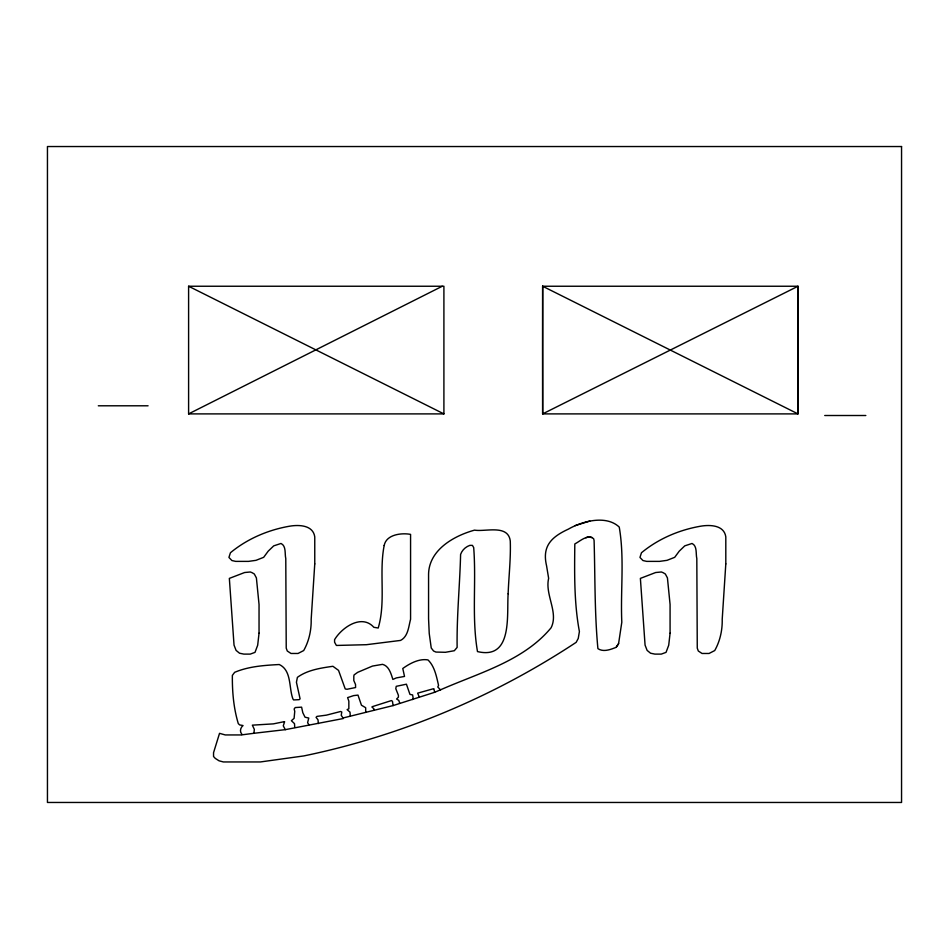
<?xml version="1.0" encoding="UTF-8"?>
<svg xmlns="http://www.w3.org/2000/svg" width="949" height="949" viewBox="0 0 949 949"><rect width="100%" height="100%" fill="white"/><g stroke="black" fill="none" stroke-linecap="round" stroke-linejoin="round"><path stroke-width="1.42" d="M542.65 286.242L542.65 413.894L798.002 286.242L798.002 413.894L542.65 286.242L542.591 350.062L542.65 413.894L798.002 413.894L798.002 286.242L542.591 286.242M618.594 643.6L616.186 647.313C610.587 649.507 603.481 652.402 597.906 648.641C594.525 612.805 595.165 576.506 594.086 540.491L593.611 538.641C587.324 534.026 580.313 541.108 574.809 543.943C574.489 573.184 574.015 602.71 579.4 631.548L578.249 638.44L576.15 642.354C493.646 696.839 400.597 735.961 303.799 755.926L260.37 761.952L223.359 761.952L219.041 760.801L215.281 758.393L213.549 756.507L213.549 752.676L219.539 733.34L225.257 734.941L241.212 734.941L253.917 733.292L254.332 729.354L252.339 725.155L273.359 723.873L283.988 721.715L284.629 721.715L283.265 725.843L285.305 729.651L343.36 718.512L341.225 715.285L341.794 712.011L340.632 711.489L326.409 715.143L316.93 716.4L316.076 717.349L317.986 719.816L318.413 723.577M616.186 647.313L618.582 643.659L621.809 622.212C620.385 590.646 624.632 558.344 619.246 527.086C606.304 514.785 582.496 521.037 568.415 529.115C550.776 537.217 542.021 546.588 546.577 565.853L548.641 578.332C544.726 594.726 558.831 612.496 551.096 627.775C523.872 660.634 480.028 672.592 442.258 689.057L434.63 692.307L393.1 705.582L343.004 717.99M412.601 699.567L413.206 698.476L412.613 694.929L409.956 694.407L406.433 684.193L396.243 686.329L395.792 688.701L398.402 695.273L398.402 697.195L396.599 698.998L398.805 700.398L399.731 703.268M188.602 413.894L443.907 413.894L443.907 286.242L188.602 286.242L188.602 413.894L442.281 286.242M575.224 525.604L589.803 521.048M253.917 733.292L285.305 729.651M98.305 405.792L148.08 405.792M824.728 415.508L865.832 415.508M188.602 286.242L443.907 413.894M308.935 724.822L307.606 722.675L308.769 718.049L305.032 717.207L302.802 712.675L301.604 707.159L295.234 707.551L294.154 708.974L294.748 711.382L294.095 718.357L291.39 720.706L294.498 723.648L294.748 727.42M440.561 689.947L437.786 686.981L438.557 685.403C436.528 676.708 434.654 666.317 427.987 659.923C419.292 658.357 409.79 663.422 402.779 668.499L404.523 676.435L396.374 677.906L392.862 679.413C391.047 673.778 389.054 666.008 382.542 664.347L372.483 666.068L357.69 672.331L354.084 674.917L353.811 676.163L353.811 680.552L355.519 684.466L355.59 687.539L347.073 689.259L345.234 688.962L338.532 670.374L332.909 666.293C320.94 668.013 307.476 669.958 297.393 677.361L296.432 682.272L300.098 698.879L299.125 699.674L293.585 699.935L292.897 698.867C288.733 687.811 291.829 670.385 279.243 664.525C264.154 665.344 248.638 666.388 234.652 672.319L232.363 675.391C232.208 691.714 233.561 707.859 238.294 723.624L239.706 724.929L243.063 725.546C240.56 727.42 239.397 731.525 241.746 733.968L241.746 734.597M434.63 692.307L433.918 688.784L433.278 688.784L417.631 693.161L419.197 696.78M365.697 712.165L365.685 707.705L361.45 705.214L357.987 695.095L353.621 695.617L347.607 697.61L348.841 701.157L348.841 708.808L347.097 709.615L349.991 712.118L350.288 715.914M393.1 705.582L392.447 701.264L391.427 700.576L372.423 706.625L371.901 706.993L373.965 708.879L373.965 710.16M585.865 537.751A7.628 7.628 0 0 1 592.081 537.49M508.142 593.801C506.636 615.26 512.863 660.006 477.489 651.583C471.594 617.265 476.398 582.2 473.693 547.585L472.424 545.367L469.862 545.367C465.603 546.826 462.068 550.135 460.597 554.418C459.838 585.343 456.647 616.364 457.133 647.396L454.322 650.717L445.425 652.295L435.888 652.058L433.563 650.99L431.237 647.989L429.233 633.481L428.568 618.831L428.568 574.157C429.019 549.898 453.836 535.841 474.559 530.135C485.39 532.009 508.083 524.085 510.265 540.918C510.906 558.605 508.783 576.162 508.142 593.801M314.76 563.908L311.177 619.317C311.438 630.089 308.994 641.192 303.692 650.551L298.022 653.47L290.999 653.47L287.274 651.002L286.23 648.131L285.779 558.534C284.605 553.836 286.432 546.043 281.011 543.469L273.739 545.853L268.211 551.155L263.668 557.324L255.981 560.337L248.508 561.381L235.649 561.381L231.912 560.539L228.923 557.431L230.441 552.745C247.309 538.771 268.235 529.862 289.753 526.173C298.994 524.631 313.111 525.022 314.76 536.897L314.76 563.908M384.179 545.485C378.841 572.508 386.053 601.713 378.212 628.013L373.847 627.301C361.747 613.706 341.948 627.372 334.582 639.65L334.582 642.2L336.385 645.45L366.373 644.703L400.573 640.421C408.224 636.435 408.58 626.589 410.573 619.27L410.573 534.382C401.795 532.709 386.279 534.323 384.179 545.485M725.807 563.908L722.213 619.317C722.474 630.089 720.03 641.192 714.727 650.551L709.057 653.47L702.035 653.47L698.31 651.002L697.266 648.131L696.815 558.534C695.641 553.836 697.468 546.043 692.046 543.469L684.775 545.853L679.247 551.155L674.703 557.324L667.017 560.337L659.543 561.381L646.684 561.381L642.947 560.539L639.958 557.431L641.477 552.745C658.345 538.771 679.27 529.862 700.789 526.173C710.03 524.631 724.146 525.022 725.807 536.897L725.807 563.908M259.041 633.197L257.677 645.237L255.008 652.366L250.239 654.11L243.857 654.11L239.528 653.22L236.087 650.397L234.035 645.13L229.35 578.392L244.628 572.52L250.334 571.986L252.114 572.698L254.308 574.003L256.396 577.905L259.041 604.477L259.041 633.197M670.077 633.197L668.713 645.237L666.044 652.366L661.275 654.11L654.893 654.11L650.563 653.22L647.123 650.397L645.071 645.13L640.385 578.392L655.664 572.52L661.37 571.986L663.149 572.698L665.344 574.003L667.432 577.905L670.077 604.477L670.077 633.197M901.55 146.537L47.45 146.537L47.45 802.463L901.55 802.463L901.55 146.537"/></g></svg>
